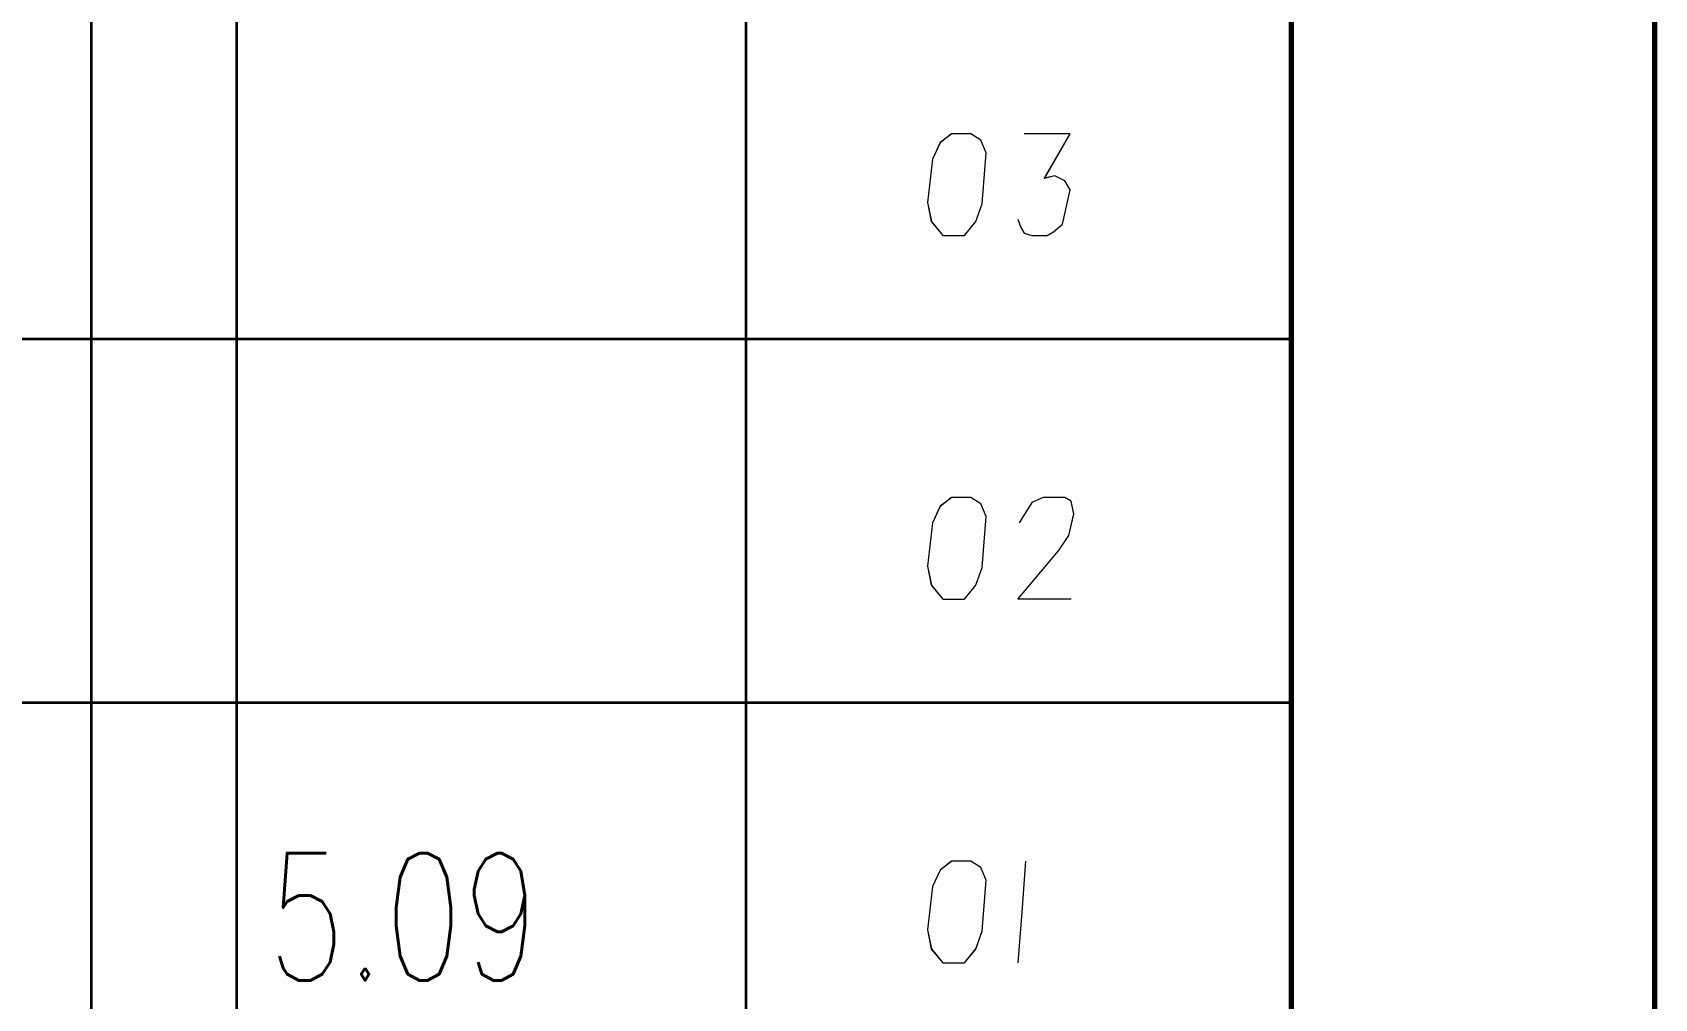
# Model space of a CAD drawing. Header units: millimetres. Extents: x 1333 to 104182, y -62616 to -5704.
# Drawn here: x 45190.2 to 45279.5, y -62239.1 to -62186 of the extents above; entities that cross this region are included whole.
import ezdxf
from ezdxf.enums import TextEntityAlignment as Align

# ---------------------------------------------------------------- set-up
doc = ezdxf.new("R2010")
doc.units = ezdxf.units.MM
doc.header["$LTSCALE"] = 0.5
for name, color, linetype in [('08', 1, 'Continuous'), ('11', 3, 'Continuous'), ('SHM_LABEL', 40, 'Continuous')]:
    doc.layers.add(name, color=color, linetype=linetype)
doc.styles.get("Standard").update_dxf_attribs({"font": 'simplex.shx'})

# ---------------------------------------------------------------- blocks, each defined once
blk = doc.blocks.new('D')
at = {"color": 7, "lineweight": 35}
for p, q in [((54356.08, -14049.043), (54076.08, -14049.043)), ((54356.08, -14069.043), (54076.08, -14069.043))]:
    blk.add_line(p, q, dxfattribs=at)
at = {"color": 7, "lineweight": 35, "ltscale": 0.25}
for p, q in [((54290.08, -14069.043), (54290.08, -14049.043)), ((54298.08, -14069.043), (54298.08, -14049.043)), ((54326.08, -14049.043), (54326.08, -14069.043))]:
    blk.add_line(p, q, dxfattribs=at)
blk = doc.blocks.new('arwear')
at = {"layer": '08', "color": 3, "xscale": 0.5, "yscale": 0.5, "zscale": 0.5}
for p in [(26347.04, -5572.506), (26347.04, -5582.506), (26347.04, -5592.506)]:
    blk.add_blockref('D', p, dxfattribs=at)
blk = doc.blocks.new('999')
at = {"color": 7, "lineweight": 70}
for p, q in [((75924.98, -10161.12), (75924.98, -11943.12)), ((75894.98, -10191.12), (75894.98, -11913.12))]:
    blk.add_line(p, q, dxfattribs=at)
at = {"color": 7, "lineweight": 35, "ltscale": 0.25}
for p, q in [((75795.98, -11391.12), (75795.98, -11331.12)), ((75795.98, -11361.12), (75795.98, -11331.12)), ((75807.98, -11391.12), (75807.98, -11331.12)), ((75807.98, -11361.12), (75807.98, -11331.12)), ((75849.98, -11331.12), (75849.98, -11361.12)), ((75894.98, -11361.12), (75894.98, -11331.12)), ((75849.98, -11361.12), (75849.98, -11391.12)), ((75894.98, -11391.12), (75894.98, -11361.12)), ((75795.98, -11421.12), (75795.98, -11391.12)), ((75807.98, -11421.12), (75807.98, -11391.12)), ((75849.98, -11391.12), (75849.98, -11421.12)), ((75894.98, -11421.12), (75894.98, -11391.12))]:
    blk.add_line(p, q, dxfattribs=at)
at = {"color": 7, "lineweight": 35}
for p, q in [((75894.98, -11361.12), (75474.98, -11361.12)), ((75894.98, -11391.12), (75474.98, -11391.12))]:
    blk.add_line(p, q, dxfattribs=at)
at = {"color": 7, "lineweight": 13}
for points in [[(75868.02, -11352.57), (75868.97, -11351.42), (75869.49, -11349.95), (75869.81, -11345.75), (75869.39, -11344.7), (75868.55, -11344.17), (75866.97, -11344.17), (75866.03, -11344.91), (75865.4, -11346.27), (75864.98, -11349.84), (75865.29, -11351.42), (75866.24, -11352.57)], [(75868.02, -11382.57), (75868.97, -11381.42), (75869.49, -11379.95), (75869.81, -11375.75), (75869.39, -11374.7), (75868.55, -11374.17), (75866.97, -11374.17), (75866.03, -11374.91), (75865.4, -11376.27), (75864.98, -11379.84), (75865.29, -11381.42), (75866.24, -11382.57)], [(75868.02, -11412.57), (75868.97, -11411.42), (75869.49, -11409.95), (75869.81, -11405.75), (75869.39, -11404.7), (75868.55, -11404.17), (75866.97, -11404.17), (75866.03, -11404.91), (75865.4, -11406.27), (75864.98, -11409.84), (75865.29, -11411.42), (75866.24, -11412.57)]]:
    blk.add_lwpolyline(points, close=True, dxfattribs=at)
for points in [[(75872.43, -11351.21), (75872.64, -11351.84), (75872.96, -11352.36), (75873.59, -11352.57), (75874.85, -11352.57), (75875.37, -11352.26), (75876.11, -11351.63), (75876.74, -11348.79), (75876.32, -11348.06), (75875.48, -11347.64), (75874.64, -11347.85), (75876.74, -11344.17), (75872.96, -11344.17)], [(75876.84, -11382.57), (75872.43, -11382.57), (75875.79, -11378.58), (75876.63, -11377.32), (75877.05, -11375.54), (75876.84, -11374.49), (75876.32, -11374.17), (75874.53, -11374.17), (75873.59, -11374.59), (75872.54, -11376.27)], [(75873.06, -11404.17), (75872.75, -11408.37), (75872.43, -11412.57)]]:
    blk.add_lwpolyline(points, dxfattribs=at)

msp = doc.modelspace()

# ---------------------------------------------------------------- linework, layer by layer
at = {"color": 7, "lineweight": 70}
for p, q in [((45279.462, -61402.825), (45279.462, -62590.825)), ((45259.462, -61422.825), (45259.462, -62570.825))]:
    msp.add_line(p, q, dxfattribs=at)
at = {"color": 7, "lineweight": 35, "ltscale": 0.25}
for p, q in [((45259.462, -62202.825), (45259.462, -62182.825)), ((45259.462, -62222.825), (45259.462, -62202.825)), ((45259.462, -62242.825), (45259.462, -62222.825))]:
    msp.add_line(p, q, dxfattribs=at)
at = {"color": 3}
msp.add_lwpolyline([(43597.462, -61402.825), (45279.462, -61402.825), (45279.462, -62590.825), (43597.462, -62590.825)], close=True, dxfattribs=at)
at = {"color": 7, "lineweight": 13}
for points in [[(45241.492, -62197.125), (45242.122, -62196.355), (45242.472, -62195.375), (45242.682, -62192.575), (45242.402, -62191.875), (45241.842, -62191.525), (45240.792, -62191.525), (45240.162, -62192.015), (45239.742, -62192.925), (45239.462, -62195.305), (45239.672, -62196.355), (45240.302, -62197.125)], [(45241.492, -62217.125), (45242.122, -62216.355), (45242.472, -62215.375), (45242.682, -62212.575), (45242.402, -62211.875), (45241.842, -62211.525), (45240.792, -62211.525), (45240.162, -62212.015), (45239.742, -62212.925), (45239.462, -62215.305), (45239.672, -62216.355), (45240.302, -62217.125)], [(45241.492, -62237.125), (45242.122, -62236.355), (45242.472, -62235.375), (45242.682, -62232.575), (45242.402, -62231.875), (45241.842, -62231.525), (45240.792, -62231.525), (45240.162, -62232.015), (45239.742, -62232.925), (45239.462, -62235.305), (45239.672, -62236.355), (45240.302, -62237.125)]]:
    msp.add_lwpolyline(points, close=True, dxfattribs=at)
for points in [[(45244.432, -62196.215), (45244.572, -62196.635), (45244.782, -62196.985), (45245.202, -62197.125), (45246.042, -62197.125), (45246.393, -62196.915), (45246.882, -62196.495), (45247.302, -62194.605), (45247.023, -62194.115), (45246.462, -62193.835), (45245.902, -62193.975), (45247.302, -62191.525), (45244.782, -62191.525)], [(45247.372, -62217.125), (45244.432, -62217.125), (45246.672, -62214.465), (45247.232, -62213.625), (45247.512, -62212.435), (45247.372, -62211.735), (45247.023, -62211.525), (45245.832, -62211.525), (45245.202, -62211.805), (45244.502, -62212.925)], [(45244.852, -62231.525), (45244.643, -62234.325), (45244.432, -62237.125)]]:
    msp.add_lwpolyline(points, dxfattribs=at)
at = {"layer": '11'}
msp.add_lwpolyline([(43597.462, -61402.825), (45279.462, -61402.825), (45279.462, -62590.825), (43597.462, -62590.825)], close=True, dxfattribs=at)

# ---------------------------------------------------------------- block references
at = {"layer": '08', "color": 55, "xscale": 0.6666666666860692, "yscale": 0.6666666666642413, "zscale": 0.6666666666666666}
msp.add_blockref('999', (-5337.19, -54628.745), dxfattribs=at)
at = {"layer": '08', "color": 3, "xscale": 2, "yscale": 2, "zscale": 2}
msp.add_blockref('arwear', (-61790.697, -36988.769), dxfattribs=at)

# ---------------------------------------------------------------- texts
at = {"layer": 'SHM_LABEL', "width": 0.714286}
msp.add_text('5.09', height=7, dxfattribs=at).set_placement((45203.159, -62238.083), (45218.159, -62238.083), align=Align.FIT)

doc.saveas('drawing.dxf')
